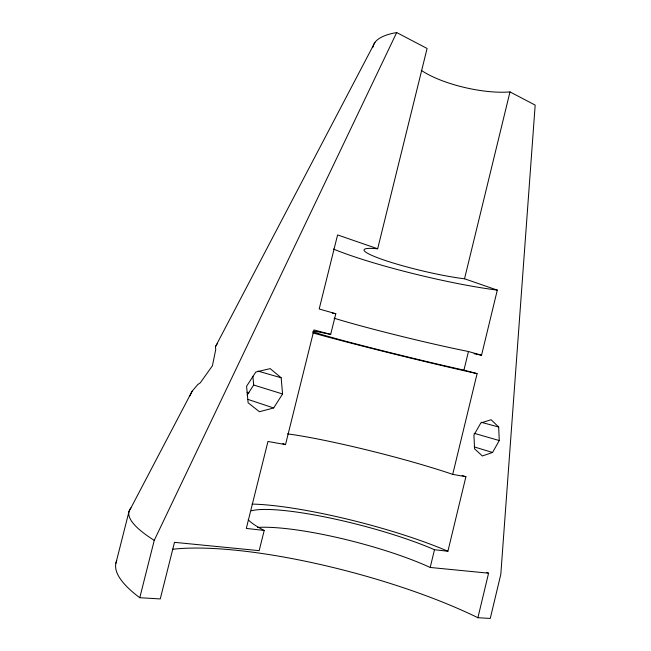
<?xml version="1.0" encoding="UTF-8"?>
<svg xmlns="http://www.w3.org/2000/svg" width="651" height="651" viewBox="0 0 651 651"><rect width="100%" height="100%" fill="white"/><g stroke="black" fill="none" stroke-linecap="round" stroke-linejoin="round"><path stroke-width="0.98" d="M172.377 549.298A208.369 49.15 14.9 0 1 477.907 617.718L488.584 573.189A207.97 38.523 14.6 0 0 486.769 572.4M287.514 433.867A112.363 9.366 14.2 0 1 452.722 474.376L477.093 373.641L463.935 370.118L468.451 351.507A91.319 3.987 13.7 0 1 334.085 318.193M257.601 527.424A112.786 20.604 14.6 0 1 430.197 567.452L434.494 549.721L447.912 551.242L465.904 476.727A133.113 11.124 14.2 0 0 462.145 475.466M474.066 353.713A111.834 4.899 13.7 0 0 481.545 355.234L497.307 290.11L464.529 278.783A60.592 6.835 13.5 0 1 383.154 259.749A60.592 6.835 13.5 0 1 377.67 248.772L427.089 48.475L396.695 32.55A100.588 30.841 12.6 0 0 373.023 47.116M464.529 278.783L509.993 91.905A60.169 18.391 12.7 0 1 421.287 70.324M313.562 331.245A91.392 2.205 13.8 0 1 330.675 334.402L335.802 313.725L319.193 308.989L337.584 234.93L377.67 248.772M248.226 519.693A112.704 18.456 14.5 0 0 264.2 530.443L259.179 550.656L174.492 542.34L160.26 598.928L139.778 597.716A230.202 54.529 14.9 0 1 116.765 560.666M264.2 530.443L246.306 528.417L267.96 441.476L285.512 444.6L313.994 329.927L330.675 334.402M139.778 597.716L154.246 540.354L396.695 32.55M115.902 563.221L128.963 511.694L192.11 391.218L197.758 384.562L200.313 382.812L212.429 365.74L215.75 349.457L215.432 346.723L217.401 343.598M215.432 346.723L374.943 42.372M192.11 391.218L189.84 395.963M492.555 452.469L499.26 440.532L498.682 427.032L491.098 419.724L480.812 422.987L473.92 435.088L474.579 448.824L482.358 455.977L492.555 452.469L474.253 446.928M273.648 407.982L282.567 393.977L281.167 377.775L270.181 368.621L255.81 372.03L246.583 386.246L248.121 402.798L259.423 411.733L273.648 407.982L247.868 399.372M247.168 395.067L253.678 385.018L252.873 376.262M477.907 617.718L490.26 618.45L500.806 574.385L535.171 105.096L509.993 91.905M430.197 567.452L488.584 573.189M452.722 474.376L465.904 476.727M481.244 422.271L498.682 427.032M468.451 351.507L481.545 355.234M258.032 371.111L281.167 377.775M474.123 433.297L499.26 440.532M253.678 385.018L282.567 393.977M247.055 392.276L248.983 392.895M154.246 540.354A229.754 42.738 14.6 0 1 130.924 507.878M497.307 290.11A111.549 12.629 13.5 0 1 333.418 249.04M285.512 444.6A112.363 9.366 14.2 0 1 282.835 443.567M477.093 373.641A111.915 2.702 13.8 0 1 312.602 332.824M252.018 504.086A133.512 21.914 14.5 0 1 447.912 551.242M251.367 510.815A112.704 18.456 14.5 0 1 434.494 549.721M332.262 313.09A91.319 3.987 13.7 0 1 335.802 313.725M463.935 370.118A91.392 2.205 13.8 0 1 369.556 347.439A91.392 2.205 13.8 0 1 312.805 331.505"/></g></svg>
